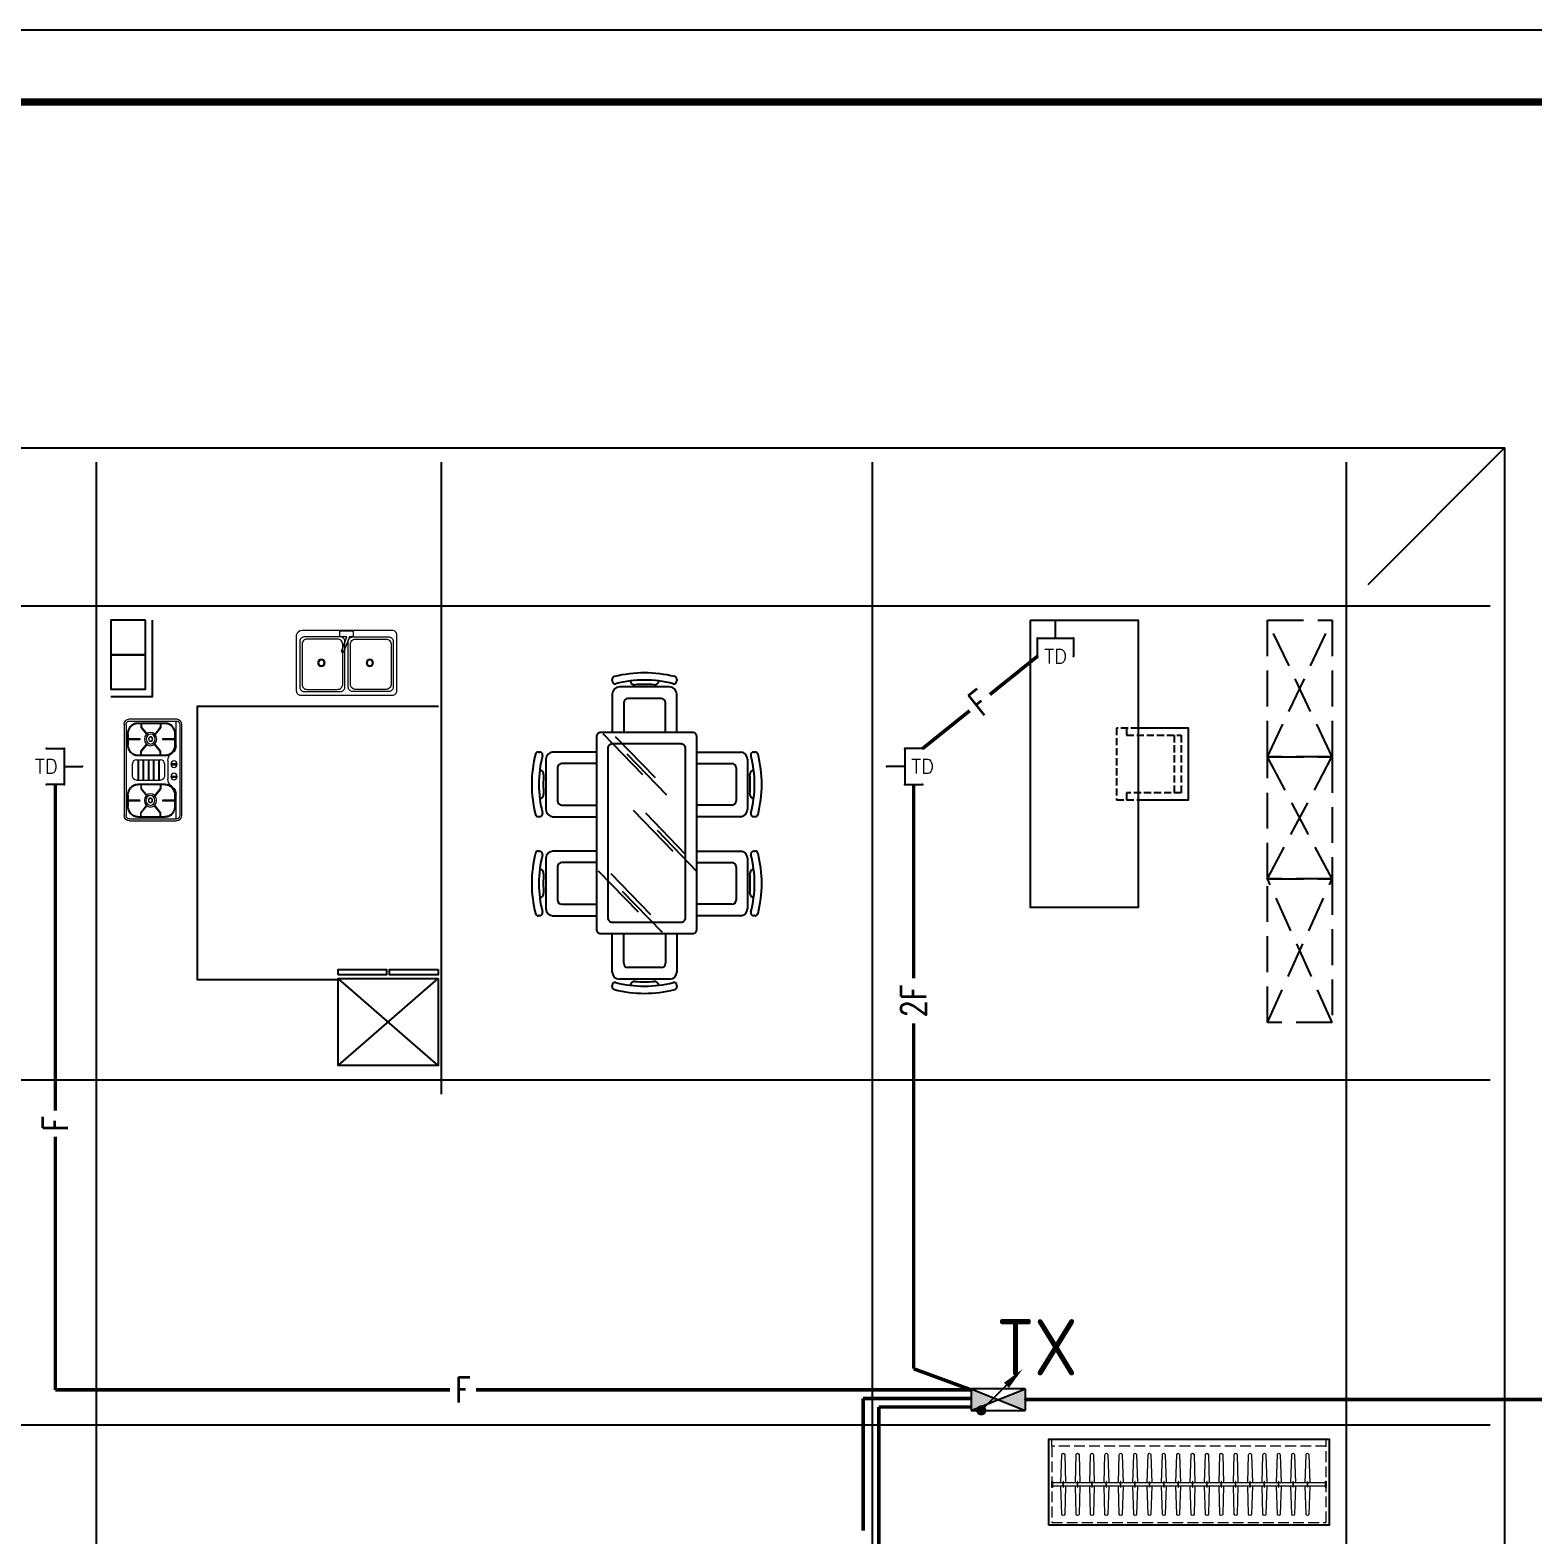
# Model space of a CAD drawing. Extents: x -29700 to 0, y 0 to 131000.
# Drawn here: x -19762 to -9301, y 32524 to 43000 of the extents above; entities that cross this region are included whole.
import ezdxf
from ezdxf.enums import TextEntityAlignment as Align

# ---------------------------------------------------------------- set-up
doc = ezdxf.new("R2010")
doc.units = 0
doc.header["$LTSCALE"] = 1000
doc.header["$MEASUREMENT"] = 0
doc.linetypes.add('A户型二层平面图$0$DASH', pattern=[0.35, 0.25, -0.1])
doc.linetypes.add('HJ户型(跃上)4F$0$DASH', pattern=[0.35, 0.25, -0.1])
doc.layers.get('0').update_dxf_attribs({"linetype": 'CONTINUOUS'})
for name, color, linetype, lineweight in [('1-家具、卫生间洁具布置', 8, 'CONTINUOUS', 9), ('1-散水、台阶', 254, 'CONTINUOUS', 9), ('DIM-照明', 3, 'CONTINUOUS', 15), ('WIRE-照明', 1, 'CONTINUOUS', 15)]:
    doc.layers.add(name, color=color, linetype=linetype, lineweight=lineweight)
for name, color, linetype in [('A户型二层平面图$0$A-澳创家具', 55, 'CONTINUOUS'), ('A户型二层平面图$0$A_家具_基线', 251, 'CONTINUOUS'), ('DOTE', 1, 'CONTINUOUS'), ('EQUIP-通讯', 3, 'CONTINUOUS'), ('HJ户型(跃上)4F$0$1-101活动家具', 34, 'CONTINUOUS'), ('HJ户型(跃上)4F$0$1-104到顶固定家具', 55, 'CONTINUOUS'), ('LWIRE', 4, 'CONTINUOUS'), ('PUB_TEXT', 7, 'CONTINUOUS'), ('TK', 4, 'CONTINUOUS'), ('家具', 8, 'CONTINUOUS')]:
    doc.layers.add(name, color=color, linetype=linetype)
doc.styles.add('_TEL_DIM', font='SIMPLEX', dxfattribs={"width": 0.8, "height": 3.5, "bigfont": 'HZTXT'})
doc.styles.add('HZTXT1', font='romans.shx', dxfattribs={"width": 0.7, "bigfont": 'GBHZFS.SHX'})
doc.styles.get("Standard").update_dxf_attribs({"font": 'gbenor.shx', "bigfont": 'gbcbig.shx'})

# ---------------------------------------------------------------- blocks, each defined once
blk = doc.blocks.new('*U27')
blk.add_lwpolyline([(0, -600), (0, 0), (1950, 0), (1950, -600)], close=True)
at = {"color": 250, "lineweight": 13, "ltscale": 0.3}
for points in [[(20, -50), (20, 0)], [(1930, -50), (1930, 0)], [(99, -330), (99, -335), (101, -335), (101, -296), (99, -296), (99, -330), (99, -302)], [(199, -330), (199, -335), (201, -335), (201, -296), (199, -296), (199, -330), (199, -302)], [(299, -330), (299, -335), (301, -335), (301, -296), (299, -296), (299, -330), (299, -302)], [(399, -330), (399, -335), (401, -335), (401, -296), (399, -296), (399, -330), (399, -302)], [(499, -330), (499, -335), (501, -335), (501, -296), (499, -296), (499, -330), (499, -302)], [(599, -330), (599, -335), (601, -335), (601, -296), (599, -296), (599, -330), (599, -302)], [(699, -330), (699, -335), (701, -335), (701, -296), (699, -296), (699, -330), (699, -302)], [(799, -330), (799, -335), (801, -335), (801, -296), (799, -296), (799, -330), (799, -302)], [(899, -330), (899, -335), (901, -335), (901, -296), (899, -296), (899, -330), (899, -302)], [(999, -330), (999, -335), (1001, -335), (1001, -296), (999, -296), (999, -330), (999, -302)], [(1099, -330), (1099, -335), (1101, -335), (1101, -296), (1099, -296), (1099, -330), (1099, -302)], [(1199, -330), (1199, -335), (1201, -335), (1201, -296), (1199, -296), (1199, -330), (1199, -302)], [(1299, -330), (1299, -335), (1301, -335), (1301, -296), (1299, -296), (1299, -330), (1299, -302)], [(1399, -330), (1399, -335), (1401, -335), (1401, -296), (1399, -296), (1399, -330), (1399, -302)], [(1499, -330), (1499, -335), (1501, -335), (1501, -296), (1499, -296), (1499, -330), (1499, -302)], [(1599, -330), (1599, -335), (1601, -335), (1601, -296), (1599, -296), (1599, -330), (1599, -302)], [(1699, -330), (1699, -335), (1701, -335), (1701, -296), (1699, -296), (1699, -330), (1699, -302)], [(1799, -330), (1799, -335), (1801, -335), (1801, -296), (1799, -296), (1799, -330), (1799, -302)]]:
    blk.add_lwpolyline(points, dxfattribs=at)
at = {"color": 250, "linetype": 'A户型二层平面图$0$DASH', "lineweight": 13, "ltscale": 0.3}
blk.add_lwpolyline([(20, -580), (1930, -580), (1930, -50), (20, -50)], close=True, dxfattribs=at)
at = {"color": 250, "lineweight": 13, "ltscale": 0.3}
for points in [[(84, -302), (90, -109, -0.431026), (100, -99, -0.397598), (110, -109), (116, -302)], [(184, -302), (190, -109, -0.431026), (200, -99, -0.397598), (210, -109), (216, -302)], [(284, -302), (290, -109, -0.431026), (300, -99, -0.397598), (310, -109), (316, -302)], [(384, -302), (390, -109, -0.431026), (400, -99, -0.397598), (410, -109), (416, -302)], [(484, -302), (490, -109, -0.431026), (500, -99, -0.397598), (510, -109), (516, -302)], [(584, -302), (590, -109, -0.431026), (600, -99, -0.397598), (610, -109), (616, -302)], [(684, -302), (690, -109, -0.431026), (700, -99, -0.397598), (710, -109), (716, -302)], [(784, -302), (790, -109, -0.431026), (800, -99, -0.397598), (810, -109), (816, -302)], [(884, -302), (890, -109, -0.431026), (900, -99, -0.397598), (910, -109), (916, -302)], [(984, -302), (990, -109, -0.431026), (1000, -99, -0.397598), (1010, -109), (1016, -302)], [(1084, -302), (1090, -109, -0.431026), (1100, -99, -0.397598), (1110, -109), (1116, -302)], [(1184, -302), (1190, -109, -0.431026), (1200, -99, -0.397598), (1210, -109), (1216, -302)], [(1284, -302), (1290, -109, -0.431026), (1300, -99, -0.397598), (1310, -109), (1316, -302)], [(1384, -302), (1390, -109, -0.431026), (1400, -99, -0.397598), (1410, -109), (1416, -302)], [(1484, -302), (1490, -109, -0.431026), (1500, -99, -0.397598), (1510, -109), (1516, -302)], [(1584, -302), (1590, -109, -0.431026), (1600, -99, -0.397598), (1610, -109), (1616, -302)], [(1684, -302), (1690, -109, -0.431026), (1700, -99, -0.397598), (1710, -109), (1716, -302)], [(1784, -302), (1790, -109, -0.431026), (1800, -99, -0.397598), (1810, -109), (1816, -302)], [(116, -328), (110, -522, -1), (90, -522), (84, -328)], [(216, -328), (210, -522, -1), (190, -522), (184, -328)], [(316, -328), (310, -522, -1), (290, -522), (284, -328)], [(416, -328), (410, -522, -1), (390, -522), (384, -328)], [(516, -328), (510, -522, -1), (490, -522), (484, -328)], [(616, -328), (610, -522, -1), (590, -522), (584, -328)], [(716, -328), (710, -522, -1), (690, -522), (684, -328)], [(816, -328), (810, -522, -1), (790, -522), (784, -328)], [(916, -328), (910, -522, -1), (890, -522), (884, -328)], [(1016, -328), (1010, -522, -1), (990, -522), (984, -328)], [(1116, -328), (1110, -522, -1), (1090, -522), (1084, -328)], [(1216, -328), (1210, -522, -1), (1190, -522), (1184, -328)], [(1316, -328), (1310, -522, -1), (1290, -522), (1284, -328)], [(1416, -328), (1410, -522, -1), (1390, -522), (1384, -328)], [(1516, -328), (1510, -522, -1), (1490, -522), (1484, -328)], [(1616, -328), (1610, -522, -1), (1590, -522), (1584, -328)], [(1716, -328), (1710, -522, -1), (1690, -522), (1684, -328)], [(1816, -328), (1810, -522, -1), (1790, -522), (1784, -328)]]:
    blk.add_lwpolyline(points, format="xyb", dxfattribs=at)
blk.add_lwpolyline([(1930, -338), (1925, -338), (1925, -328), (25, -328), (25, -338), (20, -338), (20, -292), (25, -292), (25, -328), (25, -302), (1925, -302), (1925, -328), (1925, -292), (1930, -292)], close=True, dxfattribs=at)
blk = doc.blocks.new('A$C7DEA0922')
at = {"layer": '家具'}
for p, q in [((960, 2133), (610, 2133)), ((685, 2175), (685, 2178)), ((885, 2175), (885, 2178)), ((560, 2087), (560, 2077)), ((560, 2083), (560, 1816)), ((640, 2023), (640, 1816)), ((900, 2053), (670, 2053)), ((930, 1816), (930, 2023)), ((1010, 2077), (1010, 2087)), ((1010, 1816), (1010, 2083)), ((494, 1809), (771, 1523)), ((581, 1789), (858, 1503)), ((154, 1680), (144, 1680)), ((450, 1680), (149, 1680)), ((1150, 1680), (1452, 1680)), ((1446, 1680), (1457, 1680)), ((99, 1630), (99, 1280)), ((450, 1600), (209, 1600)), ((661, 1668), (938, 1381)), ((1150, 1600), (1392, 1600)), ((1502, 1630), (1502, 1280)), ((56, 1555), (53, 1555)), ((179, 1570), (179, 1340)), ((1422, 1570), (1422, 1340)), ((1545, 1555), (1548, 1555)), ((56, 1355), (53, 1355)), ((209, 1310), (450, 1310)), ((705, 1276), (982, 990)), ((1392, 1310), (1150, 1310)), ((1545, 1355), (1548, 1355)), ((144, 1230), (154, 1230)), ((149, 1230), (450, 1230)), ((792, 1257), (1069, 970)), ((1452, 1230), (1150, 1230)), ((1457, 1230), (1446, 1230)), ((872, 1135), (1149, 849)), ((154, 990), (144, 990)), ((450, 990), (149, 990)), ((1150, 990), (1452, 990)), ((1446, 990), (1457, 990)), ((56, 865), (53, 865)), ((99, 940), (99, 590)), ((179, 880), (179, 650)), ((450, 910), (209, 910)), ((463, 854), (740, 568)), ((1150, 910), (1392, 910)), ((1422, 880), (1422, 650)), ((1502, 940), (1502, 590)), ((1545, 865), (1548, 865)), ((550, 834), (827, 548)), ((56, 665), (53, 665)), ((630, 712), (907, 426)), ((1545, 665), (1548, 665)), ((144, 540), (154, 540)), ((149, 540), (450, 540)), ((209, 620), (450, 620)), ((1392, 620), (1150, 620)), ((1452, 540), (1150, 540)), ((1457, 540), (1446, 540)), ((560, 149), (560, 416)), ((640, 209), (640, 416)), ((930, 416), (930, 209)), ((1010, 416), (1010, 149)), ((560, 144), (560, 154)), ((900, 179), (670, 179)), ((1010, 154), (1010, 144)), ((960, 99), (610, 99)), ((685, 56), (685, 53)), ((885, 56), (885, 53))]:
    blk.add_line(p, q, dxfattribs=at)
for points in [[(450, 1786), (450, 446, 0.414214), (480, 416), (1120, 416, 0.414214), (1150, 446), (1150, 1786, 0.414214), (1120, 1816), (480, 1816, 0.414214)], [(530, 1706), (530, 526, 0.414214), (560, 496), (1040, 496, 0.414214), (1070, 526), (1070, 1706, 0.414214), (1040, 1736), (560, 1736, 0.414214)]]:
    blk.add_lwpolyline(points, format="xyb", close=True, dxfattribs=at)
for centre, radius, start, end in [((580, 2186), 20, 104.147, 185.9216), ((785, 1372), 859, 75.853, 104.147), ((990, 2186), 20, 354.0784, 75.853), ((530, 2181), 30, 354.0784, 5.9216), ((580, 2175), 20, 174.0784, 284.3214), ((610, 2083), 50, 90, 180), ((785, 1372), 809, 75.6786, 104.3214), ((715, 2178), 30, 186.0281, 274.9654), ((785, 1372), 779, 85.0346, 94.9654), ((855, 2178), 30, 265.0346, 353.9719), ((960, 2083), 50, 360, 90), ((990, 2175), 20, 255.6786, 5.9216), ((1039, 2181), 30, 174.0784, 185.9216), ((670, 2023), 30, 90, 180), ((900, 2023), 30, 360, 90), ((45, 1660), 20, 84.0784, 165.853), ((51, 1709), 30, 264.0784, 275.9216), ((56, 1660), 20, 345.6786, 95.9216), ((149, 1630), 50, 90, 180), ((1452, 1630), 50, 0, 90), ((1545, 1660), 20, 84.0784, 194.3214), ((1550, 1709), 30, 264.0784, 275.9216), ((1555, 1660), 20, 14.147, 95.9216), ((859, 1455), 859, 165.853, 194.147), ((859, 1455), 809, 165.6786, 194.3214), ((209, 1570), 30, 90, 180), ((1392, 1570), 30, 0, 90), ((742, 1455), 809, 345.6786, 14.3214), ((742, 1455), 859, 345.853, 14.147), ((53, 1525), 30, 355.0346, 83.9719), ((859, 1455), 779, 175.0346, 184.9654), ((1548, 1525), 30, 96.0281, 184.9654), ((742, 1455), 779, 355.0346, 4.9654), ((53, 1385), 30, 276.0281, 4.9654), ((1548, 1385), 30, 175.0346, 263.9719), ((149, 1280), 50, 180, 270), ((209, 1340), 30, 180, 270), ((1392, 1340), 30, 270, 0), ((1452, 1280), 50, 270, 0), ((45, 1250), 20, 194.147, 275.9216), ((51, 1200), 30, 84.0784, 95.9216), ((56, 1250), 20, 264.0784, 14.3214), ((1545, 1250), 20, 165.6786, 275.9216), ((1550, 1200), 30, 84.0784, 95.9216), ((1555, 1250), 20, 264.0784, 345.853), ((859, 765), 859, 165.853, 194.147), ((45, 970), 20, 84.0784, 165.853), ((51, 1020), 30, 264.0784, 275.9216), ((859, 765), 809, 165.6786, 194.3214), ((56, 970), 20, 345.6786, 95.9216), ((149, 940), 50, 90, 180), ((1452, 940), 50, 0, 90), ((1545, 970), 20, 84.0784, 194.3214), ((742, 765), 809, 345.6786, 14.3214), ((1550, 1020), 30, 264.0784, 275.9216), ((1555, 970), 20, 14.147, 95.9216), ((742, 765), 859, 345.853, 14.147), ((53, 835), 30, 355.0346, 83.9719), ((209, 880), 30, 90, 180), ((1392, 880), 30, 0, 90), ((1548, 835), 30, 96.0281, 184.9654), ((859, 765), 779, 175.0346, 184.9654), ((742, 765), 779, 355.0346, 4.9654), ((53, 695), 30, 276.0281, 4.9654), ((209, 650), 30, 180, 270), ((1392, 650), 30, 270, 0), ((1548, 695), 30, 175.0346, 263.9719), ((45, 560), 20, 194.147, 275.9216), ((51, 511), 30, 84.0784, 95.9216), ((56, 560), 20, 264.0784, 14.3214), ((149, 590), 50, 180, 270), ((1452, 590), 50, 270, 0), ((1545, 560), 20, 165.6786, 275.9216), ((1550, 511), 30, 84.0784, 95.9216), ((1555, 560), 20, 264.0784, 345.853), ((610, 149), 50, 180, 270), ((670, 209), 30, 180, 270), ((900, 209), 30, 270, 0), ((960, 149), 50, 270, 0), ((580, 56), 20, 75.6786, 185.9216), ((530, 51), 30, 354.0784, 5.9216), ((580, 45), 20, 174.0784, 255.853), ((785, 859), 859, 255.853, 284.147), ((785, 859), 809, 255.6786, 284.3214), ((715, 53), 30, 85.0346, 173.9719), ((785, 859), 779, 265.0346, 274.9654), ((855, 53), 30, 6.0281, 94.9654), ((990, 56), 20, 354.0784, 104.3214), ((990, 45), 20, 284.147, 5.9216), ((1039, 51), 30, 174.0784, 185.9216)]:
    blk.add_arc(centre, radius, start, end, dxfattribs=at)
blk = doc.blocks.new('A$C1492080E')
at = {"layer": '家具'}
for p, q in [((670, 0), (63, 696)), ((670, 696), (63, 0))]:
    blk.add_line(p, q, dxfattribs=at)
for points in [[(38, 696), (0, 696), (0, 358), (38, 358)], [(63, 0), (670, 0), (670, 696), (63, 696)], [(0, 0), (38, 0), (38, 338), (0, 338)]]:
    blk.add_lwpolyline(points, close=True, dxfattribs=at)
blk = doc.blocks.new('A$C750C4C91')
at = {"layer": '1-散水、台阶', "color": 0, "extrusion": (0, 0, -1)}
for points in [[(-700, 407), (-700, 418, -0.414214), (-669, 450), (-41, 450, -0.354124), (0, 418), (0, 31, -0.414214), (-31, 0), (-669, 0, -0.414214), (-700, 31), (-700, 407)], [(-317, 309), (-317, 310), (-352, 407), (-330, 407, 0.057541), (-326, 409), (-326, 407), (-303, 407), (-303, 448), (-326, 448), (-326, 446, 0.168143), (-331, 448), (-397, 448), (-397, 407), (-370, 407), (-332, 304), (-332, 303)]]:
    blk.add_lwpolyline(points, format="xyb", dxfattribs=at)
for points in [[(-55, 25), (-308, 25, -0.414214), (-338, 55), (-338, 375, -0.414214), (-308, 405), (-55, 405, -0.414214), (-25, 375), (-25, 55, -0.414214)], [(-75, 40), (-288, 40, -0.414214), (-323, 75), (-323, 355, -0.414214), (-288, 390), (-75, 390, -0.414214), (-40, 355), (-40, 75, -0.414214)], [(-645, 25), (-392, 25, 0.414214), (-362, 55), (-362, 375, 0.414214), (-392, 405), (-645, 405, 0.414214), (-675, 375), (-675, 55, 0.414214)], [(-625, 40), (-412, 40, 0.414214), (-377, 75), (-377, 355, 0.414214), (-412, 390), (-625, 390, 0.414214), (-660, 355), (-660, 75, 0.414214)]]:
    blk.add_lwpolyline(points, format="xyb", close=True, dxfattribs=at)
for centre, radius in [((-175, 225), 26), ((-175, 225), 19.5), ((-512, 225), 26), ((-512, 225), 19.5)]:
    blk.add_circle(centre, radius, dxfattribs=at)
for centre, radius, start, end in [((-324, 305), 9.11, 209.0902, 10.457), ((-321, 305), 5.61, 15.6011, 52.9488), ((-324, 305), 8.13, 194.728, 24.8192), ((-327, 303), 5.61, 166.5984, 203.9461)]:
    blk.add_arc(centre, radius, start, end, dxfattribs=at)
blk = doc.blocks.new('140-100base（标准层）$0$双炉平面')
for p, q in [((-355, 364), (-355, 138)), ((-341, 364), (-341, 138)), ((316, 400), (-316, 400)), ((316, 387), (-316, 387)), ((-176, 376), (-251, 376)), ((-176, 371), (-251, 371)), ((-210, 371), (-215, 371)), ((-215, 371), (-215, 289)), ((-210, 290), (-210, 371)), ((-71, 315), (-71, 146)), ((-42, 341), (42, 341)), ((71, 315), (71, 146)), ((251, 376), (176, 376)), ((251, 371), (176, 371)), ((217, 370), (212, 370)), ((212, 370), (212, 288)), ((217, 289), (217, 370)), ((341, 364), (341, 138)), ((355, 364), (355, 138)), ((-329, 305), (-329, 115)), ((-324, 305), (-324, 115)), ((-324, 285), (-298, 285)), ((-324, 281), (-299, 281)), ((-299, 281), (-252, 242)), ((-298, 285), (-248, 245)), ((-248, 245), (-252, 242)), ((-215, 289), (-210, 290)), ((-131, 285), (-180, 245)), ((-177, 242), (-180, 245)), ((-129, 281), (-177, 242)), ((-104, 285), (-131, 285)), ((-104, 281), (-129, 281)), ((-104, 115), (-104, 305)), ((-98, 115), (-98, 305)), ((71, 305), (-71, 305)), ((-71, 298), (71, 298)), ((71, 270), (-71, 270)), ((-71, 262), (71, 262)), ((71, 233), (-71, 233)), ((-71, 226), (71, 226)), ((98, 115), (98, 305)), ((104, 115), (104, 305)), ((104, 284), (130, 284)), ((104, 280), (128, 280)), ((128, 280), (176, 241)), ((130, 284), (179, 244)), ((179, 244), (176, 241)), ((212, 288), (217, 289)), ((296, 284), (247, 244)), ((250, 241), (247, 244)), ((298, 280), (250, 241)), ((324, 284), (296, 284)), ((324, 280), (298, 280)), ((324, 305), (324, 115)), ((329, 305), (329, 115)), ((-355, 138), (-355, 36)), ((-341, 138), (-341, 36)), ((-324, 150), (-299, 150)), ((-324, 145), (-298, 145)), ((-299, 150), (-252, 188)), ((-298, 145), (-248, 185)), ((-252, 188), (-248, 185)), ((-209, 133), (-215, 133)), ((-215, 133), (-215, 49)), ((-209, 49), (-209, 133)), ((-180, 185), (-177, 188)), ((-131, 145), (-180, 185)), ((-129, 150), (-177, 188)), ((-104, 145), (-131, 145)), ((-104, 150), (-129, 150)), ((71, 198), (-71, 198)), ((-71, 190), (71, 190)), ((71, 162), (-71, 162)), ((-71, 154), (71, 154)), ((42, 120), (-42, 120)), ((104, 149), (128, 149)), ((104, 144), (130, 144)), ((128, 149), (176, 187)), ((130, 144), (179, 184)), ((176, 187), (179, 184)), ((218, 132), (213, 132)), ((213, 132), (213, 48)), ((218, 48), (218, 132)), ((247, 184), (250, 187)), ((296, 144), (247, 184)), ((298, 149), (250, 187)), ((324, 144), (296, 144)), ((324, 149), (298, 149)), ((341, 138), (341, 36)), ((355, 138), (355, 36)), ((-341, 39), (-168, 39)), ((316, 13), (-316, 13)), ((316, 0), (-316, 0)), ((-176, 49), (-251, 49)), ((-176, 44), (-251, 44)), ((-215, 49), (-209, 49)), ((-118, 64), (-113, 71)), ((65, 95), (-64, 95)), ((-45, 73), (-51, 73)), ((-51, 73), (-51, 33)), ((-51, 33), (-45, 33)), ((-45, 33), (-45, 73)), ((43, 73), (37, 73)), ((37, 73), (37, 33)), ((37, 33), (43, 33)), ((43, 33), (43, 73)), ((114, 71), (119, 64)), ((169, 39), (341, 39)), ((251, 49), (176, 49)), ((251, 44), (176, 44)), ((213, 48), (218, 48))]:
    blk.add_line(p, q)
at = {"extrusion": (0, 0, -1)}
for centre, major_axis, start_param, end_param in [((-316, 364), (39, 0), 3.141593, 4.712389), ((-316, 364), (-25, 0), 0, 1.570796), ((-251, 305), (-78, 0), 0, 1.570796), ((-251, 305), (-72.6, 0), 0, 1.570796), ((-176, 305), (78, 0), -1.570796, 0), ((-176, 305), (72.6, 0), -1.570796, 0), ((-42, 315), (29.3, 0), 3.141593, 4.712389), ((176, 305), (-78, 0), 0, 1.570796), ((176, 305), (-72.6, 0), 0, 1.570796), ((251, 305), (78, 0), -1.570796, 0), ((251, 305), (72.6, 0), -1.570796, 0), ((316, 364), (-39, 0), 1.570796, 3.141593), ((316, 364), (25, 0), -1.570796, 0), ((-251, 115), (78, 0), 1.570796, 3.141593), ((-251, 115), (72.6, 0), 1.570796, 3.141593), ((-251, 115), (72.6, 0), 1.570796, 3.141593), ((-176, 115), (-72.6, 0), 3.141593, 4.712389), ((-176, 115), (-78, 0), 3.141593, 4.712389), ((-42, 146), (-29.3, 0), 4.712389, 6.283185), ((176, 115), (78, 0), 1.570796, 3.141593), ((176, 115), (72.6, 0), 1.570796, 3.141593), ((251, 115), (-72.6, 0), 3.141593, 4.712389), ((251, 115), (-78, 0), 3.141593, 4.712389), ((-316, 36), (-39, 0), 4.712389, 6.283185), ((-316, 36), (25, 0), 1.570796, 3.141593), ((-168, 92), (-58.5, 0), 3.710405, 4.712389), ((-64, 42), (-58.5, 0), 0.568812, 1.570796), ((-46, 53), (23.1, 0), 1.570796326794903, 7.853981633974489), ((40, 53), (23.1, 0), 1.570796326794887, 7.853981633974474), ((65, 42), (58.5, 0), -1.570796, -0.568812), ((169, 92), (58.5, 0), 1.570796, 2.57278), ((316, 36), (-25, 0), 3.141593, 4.712389), ((316, 36), (39, 0), 0, 1.570796)]:
    blk.add_ellipse(centre, major_axis=major_axis, ratio=0.911111, start_param=start_param, end_param=end_param, dxfattribs=at)
for centre, major_axis, start_param, end_param in [((42, 315), (-29.3, 0), 3.141593, 4.712389), ((42, 146), (29.3, 0), 4.712389, 6.283185)]:
    blk.add_ellipse(centre, major_axis=major_axis, ratio=0.911111, start_param=start_param, end_param=end_param)
for centre, major_axis in [((-212, 217), (-46.7, 0)), ((-212, 217), (-34.2, 0)), ((-212, 217), (-16, 0)), ((-212, 217), (-13.8, 0)), ((215, 216), (-46.7, 0)), ((215, 216), (-34.2, 0)), ((215, 216), (-16, 0)), ((215, 216), (-13.8, 0))]:
    blk.add_ellipse(centre, major_axis=major_axis, ratio=0.911111, dxfattribs=at)
blk = doc.blocks.new('*U28')
at = {"layer": 'A户型二层平面图$0$A-澳创家具', "color": 8}
blk.add_lwpolyline([(-250, 0), (500, 0), (500, -2000), (-250, -2000)], close=True, dxfattribs=at)
at = {"layer": 'A户型二层平面图$0$A-澳创家具', "color": 250, "linetype": 'A户型二层平面图$0$DASH', "ltscale": 0.2}
for points in [[(500, -750), (350, -750), (350, -1250), (500, -1250)], [(420, -750), (420, -800), (800, -800), (800, -1200), (420, -1200), (420, -1250)], [(750, -800), (750, -1200)], [(800, -800), (800, -1200)]]:
    blk.add_lwpolyline(points, dxfattribs=at)
at = {"layer": 'A户型二层平面图$0$A-澳创家具', "color": 8}
blk.add_lwpolyline([(500, -1250), (850, -1250), (850, -750), (500, -750)], dxfattribs=at)
blk = doc.blocks.new('；u；')
at = {"color": 251}
blk.add_line((77976, -63348), (78926, -62398), dxfattribs=at)
blk.add_lwpolyline([(69126, -74798), (64726, -74798), (64726, -62398), (78926, -62398), (78926, -74798), (74526, -74798)], dxfattribs=at)
at = {"layer": '1-家具、卫生间洁具布置', "color": 251, "lineweight": -3}
for points in [[(69466, -63598), (69226, -63598), (69226, -63838), (69466, -63838)], [(69466, -63838), (69226, -63838), (69226, -64078), (69466, -64078)]]:
    blk.add_lwpolyline(points, close=True, dxfattribs=at)
blk.add_lwpolyline([(69226, -64128), (69516, -64128), (69516, -63598)], dxfattribs=at)
at = {"layer": 'DOTE', "color": 251}
for p, q in [((69126, -74698), (69126, -62498)), ((71526, -66898), (71526, -62498)), ((74526, -74698), (74526, -62498)), ((77826, -74698), (77826, -62498)), ((64826, -63498), (78826, -63498)), ((64826, -66798), (78826, -66798)), ((64826, -69198), (78826, -69198))]:
    blk.add_line(p, q, dxfattribs=at)
at = {"layer": 'HJ户型(跃上)4F$0$1-101活动家具', "color": 251, "linetype": 'HJ户型(跃上)4F$0$DASH', "elevation": 0}
for points in [[(77726, -64548), (77276, -64548), (77276, -63598), (77726, -63598)], [(77726, -65398), (77276, -65398), (77276, -64548), (77726, -64548)]]:
    blk.add_lwpolyline(points, close=True, dxfattribs=at)
at = {"layer": 'HJ户型(跃上)4F$0$1-101活动家具', "color": 251, "linetype": 'HJ户型(跃上)4F$0$DASH'}
for points in [[(77726, -64548), (77276, -64548)], [(77726, -65398), (77276, -65398)]]:
    blk.add_lwpolyline(points, dxfattribs=at)
blk.add_lwpolyline([(77726, -66398), (77276, -66398), (77276, -65398), (77726, -65398)], close=True, dxfattribs=at)
at = {"layer": 'HJ户型(跃上)4F$0$1-104到顶固定家具', "color": 251, "linetype": 'HJ户型(跃上)4F$0$DASH'}
for p, q in [((77276, -64548), (77726, -63598)), ((77726, -64548), (77276, -63598)), ((77276, -65398), (77726, -64548)), ((77726, -65398), (77276, -64548)), ((77276, -66398), (77726, -65398)), ((77726, -66398), (77276, -65398))]:
    blk.add_line(p, q, dxfattribs=at)
at = {"layer": '家具', "color": 251}
blk.add_lwpolyline([(71507, -64198), (69826, -64198), (69826, -66098), (70807, -66098)], dxfattribs=at)
at = {"layer": '1-家具、卫生间洁具布置', "color": 251, "lineweight": -3}
blk.add_blockref('A$C750C4C91', (70516, -64119), dxfattribs=at)
at = {"layer": '1-家具、卫生间洁具布置', "color": 251, "lineweight": -3, "rotation": 90.00002347127139}
blk.add_blockref('140-100base（标准层）$0$双炉平面', (69718, -64640), dxfattribs=at)
at = {"layer": '1-家具、卫生间洁具布置', "color": 251, "lineweight": -3, "xscale": -1, "rotation": 90}
blk.add_blockref('A$C1492080E', (71503, -66028), dxfattribs=at)
at = {"layer": 'A户型二层平面图$0$A_家具_基线', "color": 251, "rotation": 359.9999943370795}
blk.add_blockref('*U27', (75755, -69298), dxfattribs=at)
at = {"layer": '家具', "color": 251, "rotation": 359.9999943370795}
blk.add_blockref('*U28', (75876, -63598), dxfattribs=at)
at = {"layer": '家具', "color": 251}
blk.add_blockref('A$C7DEA0922', (72155, -66195), dxfattribs=at)
blk = doc.blocks.new('$equip$00002670')
for p, q in [((-0.5, 0.499), (-0.5, 0.999)), ((0.5, 0.999), (0.5, 0.499)), ((0.5, 0.499), (-0.5, 0.499)), ((0, 0.5), (0, 0))]:
    blk.add_line(p, q)
for p in [(-0.5, 0.999), (0.5, 0.999), (-0.5, 0.499), (0.5, 0.499), (0, 0)]:
    blk.add_point(p)
at = {"color": 7, "style": '_TEL_DIM'}
blk.add_attdef('$TEXT$', text='', height=0.4, dxfattribs=at).set_placement((0, 0.999), align=Align.MIDDLE_CENTER)
at = {"color": 7, "style": '_TEL_DIM', "flags": 1}
blk.add_attdef('A', text='', height=0.000025, dxfattribs=at).set_placement((0, 0), align=Align.MIDDLE_CENTER)
blk = doc.blocks.new('$equip$00002564')
for p, q in [((-0.75, 0.6), (-0.75, 0)), ((-0.75, 0.6), (0.75, 0)), ((-0.75, 0), (0.75, 0.6)), ((0.75, 0.6), (-0.75, 0.6)), ((0.75, 0.6), (0.75, 0)), ((-0.75, 0), (0.75, 0))]:
    blk.add_line(p, q)
at = {"const_width": 0.016}
blk.add_lwpolyline([(-0.75, 0.6), (-0.75, 0), (0.75, 0), (0.75, 0.6), (-0.75, 0.6), (-0.75, 0)], dxfattribs=at)
for p in [(0, 0.6), (-0.75, 0.3), (0, 0), (0.75, 0.3)]:
    blk.add_point(p)
for points in [[(-0.75, 0.6), (0, 0.3), (-0.75, 0)], [(0.75, 0.6), (0, 0.3), (0.75, 0)]]:
    blk.add_solid(points)
at = {"color": 7, "style": '_TEL_DIM', "flags": 1}
blk.add_attdef('A', text='', height=0.00002, dxfattribs=at).set_placement((0, 0), align=Align.MIDDLE_CENTER)
blk = doc.blocks.new('$TelecSys$00000079')
for p, q in [((0.7, 0.7), (0, 0)), ((0.104, 0.104), (0.104, 0.104)), ((-0.104, -0.104), (-0.104, -0.104))]:
    blk.add_line(p, q)
at = {"const_width": 0.142}
blk.add_lwpolyline([(-0.071, 0, 1), (0.071, 0, 1)], format="xyb", close=True, dxfattribs=at)
blk.add_solid([(0.63, 0.77), (0.77, 0.63), (1.15, 1.15)])
at = {"width": 0.8, "flags": 9}
blk.add_attdef('A', (0, 0), '', height=0.00002, dxfattribs=at)
blk = doc.blocks.new('*U59')
at = {"color": 3}
blk.add_lwpolyline([(-59400, 0), (0, 0), (0, 42000), (-59400, 42000)], close=True, dxfattribs=at)
at = {"color": 3, "const_width": 100}
blk.add_lwpolyline([(-56900, 1000), (-1000, 1000), (-1000, 41000), (-56900, 41000)], close=True, dxfattribs=at)
at = {"layer": 'TK', "color": 4, "style": 'HZTXT1'}
for tag, height, width, p in [('项目负责1', 400, 0.6, (-4500, 19196)), ('项目负责2', 400, 0.6, (-4500, 18296)), ('专责', 400, 0.6, (-4500, 17396)), ('审定', 400, 0.6, (-4500, 16496)), ('审核', 400, 0.6, (-4500, 15596)), ('校对', 400, 0.6, (-4500, 14696)), ('设计', 400, 0.6, (-4500, 13796)), ('绘图', 400, 0.6, (-4500, 12896)), ('建设单位', 450, 0.6, (-4500, 11050)), ('工号', 400, 0.5, (-5501, 3507)), ('版次', 400, 0.7, (-2138, 3498)), ('阶段', 400, 0.7, (-2138, 2498)), ('比例', 400, 0.7, (-5491, 1513)), ('日期', 400, 0.7, (-2138, 1498))]:
    blk.add_attdef(tag, text='', height=height, dxfattribs=dict(at, width=width)).set_placement(p, align=Align.MIDDLE)
at = {"layer": 'TK', "color": 1, "lineweight": -3, "style": 'HZTXT1', "width": 0.6}
blk.add_attdef('工程名称', text='', height=450, dxfattribs=at).set_placement((-4500, 9050), align=Align.MIDDLE)
at = {"layer": 'TK', "color": 4, "lineweight": -3, "style": 'HZTXT1', "width": 0.6}
blk.add_attdef('子项名称', text='', height=450, dxfattribs=at).set_placement((-4500, 7050), align=Align.MIDDLE)
at = {"layer": 'TK', "color": 1, "lineweight": -3, "style": 'HZTXT1', "width": 0.6}
blk.add_attdef('图名', text='', height=400, dxfattribs=at).set_placement((-4558, 4958), align=Align.MIDDLE_CENTER)
at = {"layer": 'TK', "color": 1, "style": 'HZTXT1', "width": 0.7}
blk.add_attdef('图号', text='', height=400, dxfattribs=at).set_placement((-5491, 2513), align=Align.MIDDLE)

msp = doc.modelspace()

# ---------------------------------------------------------------- linework, layer by layer
at = {"layer": 'WIRE-照明', "color": 1, "linetype": 'Continuous', "const_width": 25}
for points in [[(-13081.5, 38374.2), (-12749.3, 38640.9)], [(-13549.2, 37998.5), (-13221.8, 38261.4)], [(-19586.2, 37748.5), (-19586.2, 35477.5)], [(-13611.7, 37748.5), (-13611.7, 36398.1)], [(-13611.7, 36084.8), (-13611.7, 33680.7)], [(-19586.2, 35297.5), (-19586.2, 33533.6)], [(-13611.7, 33680.7), (-13211.4, 33533.6)], [(-19586.2, 33533.6), (-16838.8, 33533.6)], [(-16658.8, 33533.6), (-13211.4, 33533.6)], [(-13963.3, 32554.5), (-13963.3, 33473.9)], [(-13963.3, 33473.9), (-13211.4, 33473.9)], [(-13854.8, 33414.5), (-13211.4, 33414.5)], [(-13854.8, 31997.4), (-13854.8, 33414.5)], [(-12836.4, 33465.7), (-5536, 33465.7)]]:
    msp.add_lwpolyline(points, dxfattribs=at)

# ---------------------------------------------------------------- block references
at = {"color": 0, "xscale": 0.5, "yscale": 0.5, "zscale": 0.5}
msp.add_blockref('*U59', (0, 22000), dxfattribs=at)
at = {"color": 1}
msp.add_blockref('；u；', (-88425.1, 102489.1), dxfattribs=at)
at = {"layer": 'EQUIP-通讯'}
ref = msp.add_blockref('$equip$00002670', (-12624.3, 38890.7), dxfattribs=dict(at, xscale=250, yscale=250, zscale=250, rotation=180))
ref.add_attrib('$TEXT$', 'TD', dxfattribs={"layer": '0', "color": 7, "height": 100, "style": '_TEL_DIM'}).set_placement((-12624.3, 38640.9), align=Align.MIDDLE_CENTER)
ref = msp.add_blockref('$equip$00002670', (-19398.9, 37873.5), dxfattribs=dict(at, xscale=250, yscale=250, zscale=250, rotation=90))
ref.add_attrib('$TEXT$', 'TD', dxfattribs={"layer": '0', "color": 7, "height": 100, "style": '_TEL_DIM'}).set_placement((-19648.7, 37873.5), align=Align.MIDDLE_CENTER)
ref = msp.add_blockref('$equip$00002670', (-13798.9, 37873.5), dxfattribs=dict(at, xscale=-250, yscale=250, zscale=250, rotation=270))
ref.add_attrib('$TEXT$', 'TD', dxfattribs={"layer": '0', "color": 7, "height": 100, "style": '_TEL_DIM'}).set_placement((-13549.2, 37873.5), align=Align.MIDDLE_CENTER)
at = {"layer": 'EQUIP-通讯', "color": 1, "xscale": 250, "yscale": 250, "zscale": 250}
msp.add_blockref('$equip$00002564', (-13023.9, 33390.7), dxfattribs=at)
at = {"layer": 'LWIRE', "color": 0, "xscale": 250, "yscale": 250, "zscale": 250}
msp.add_blockref('$TelecSys$00000079', (-13140.8, 33390.7), dxfattribs=at)

# ---------------------------------------------------------------- texts
at = {"layer": 'DIM-照明', "style": '_TEL_DIM', "width": 0.8}
for s, rotation, p in [('F', 38.76906, (-13151.7, 38317.8)), ('2F', 90, (-13611.7, 36241.5)), ('F', 90, (-19586.2, 35387.5))]:
    msp.add_text(s, height=175, rotation=rotation, dxfattribs=at).set_placement(p, align=Align.MIDDLE_CENTER)
msp.add_text('F', height=175, dxfattribs=at).set_placement((-16748.8, 33533.6), align=Align.MIDDLE_CENTER)
at = {"layer": 'PUB_TEXT'}
msp.add_text('TX', height=392, dxfattribs=at).set_placement((-13035.4, 33634.2))

doc.saveas('drawing.dxf')
